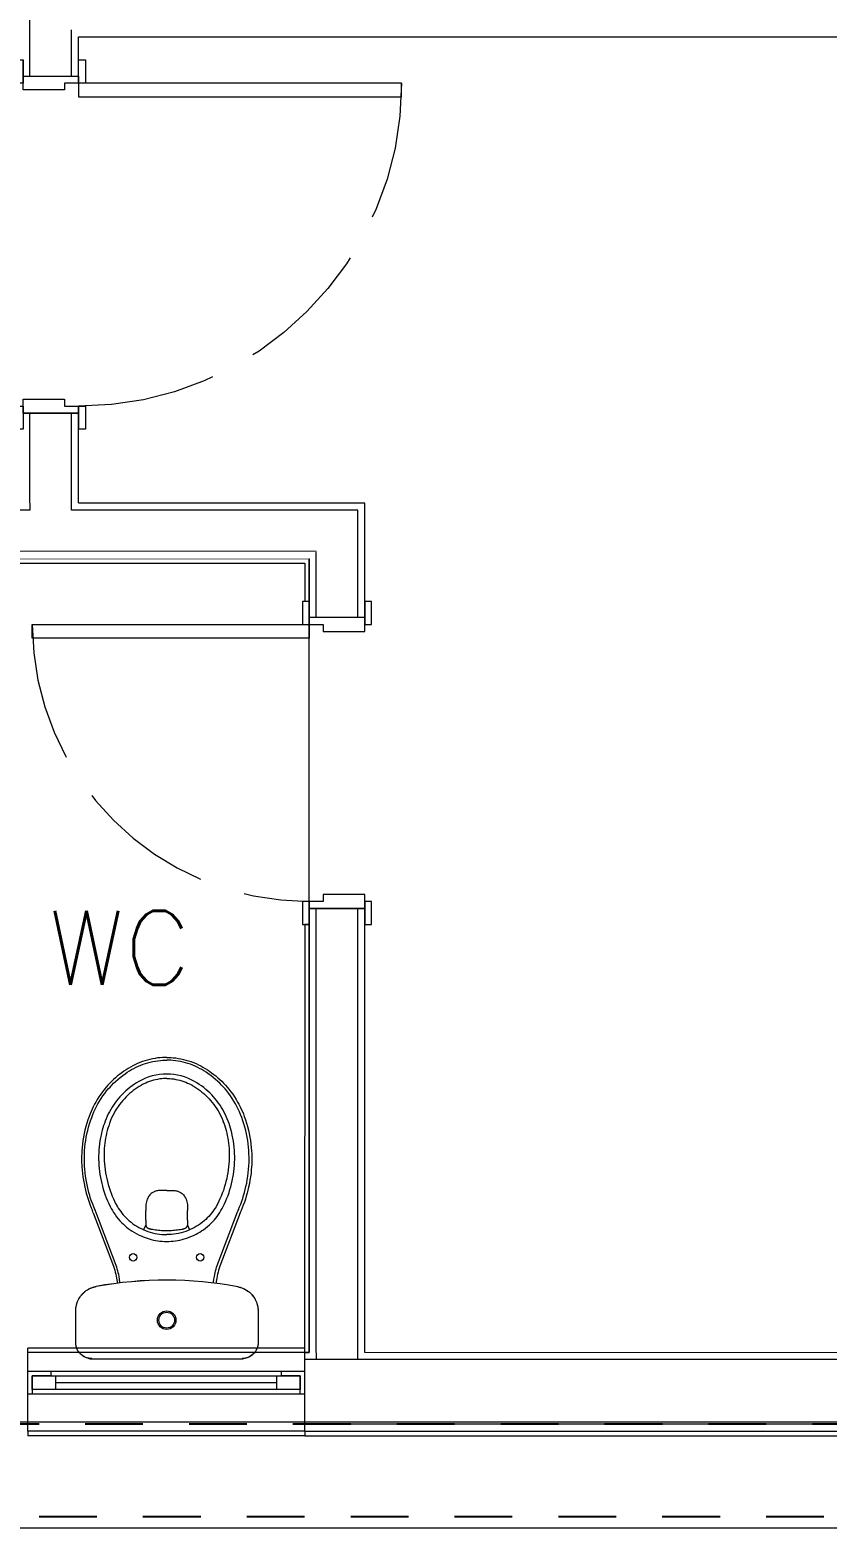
# Model space of a CAD drawing. Header units: millimetres. Extents: x 188.6 to 263.2, y 40.1 to 120.1.
# Drawn here: x 212.339 to 214.065, y 40.232 to 43.477 of the extents above; entities that cross this region are included whole.
import ezdxf

# ---------------------------------------------------------------- set-up
doc = ezdxf.new("R2010")
doc.units = ezdxf.units.MM
doc.set_wipeout_variables(frame=1)
for name, pattern in [('HIDDEN2', [0.1875, 0.125, -0.0625]), ('Linha Tracejada 3_1', [400, 300, -100]), ('Wipeout_Contour', [1000, 0, -1000])]:
    doc.linetypes.add(name, pattern=pattern)
for name, color, linetype in [('ARQ', 8, 'Continuous'), ('ARQ-BASE', 8, 'Continuous'), ('ESTR-VIGAS', 11, 'HIDDEN2'), ('ESTRUTURA', 7, 'Continuous'), ('Janelas ARCHICAD', 7, 'Continuous'), ('Portas ARCHICAD', 7, 'Continuous')]:
    doc.layers.add(name, color=color, linetype=linetype)
doc.styles.add('60-75', font='romans.shx', dxfattribs={"height": 0.12})

# ---------------------------------------------------------------- blocks, each defined once
blk = doc.blocks.new('ESTR-1TP-29.09.2016')
at = {"layer": 'ESTR-VIGAS'}
for points in [[(11.7374, 2.7802), (5.4374, 2.7802)], [(5.4374, 2.5802), (11.7374, 2.5802)]]:
    blk.add_lwpolyline(points, dxfattribs=at)
blk = doc.blocks.new('Vão de Janela Simples_2')
at = {"layer": 'Janelas ARCHICAD', "color": 8, "linetype": 'Continuous', "lineweight": 0}
for p, q in [((-300, 0), (-300, 10)), ((-300, 10), (300, 10)), ((-300, 0), (300, 0)), ((300, 0), (300, 10))]:
    blk.add_line(p, q, dxfattribs=at)
blk = doc.blocks.new('Janela 21')
at = {"layer": 'Janelas ARCHICAD', "color": 8, "linetype": 'Continuous', "lineweight": 0}
for p, q in [((-300, 80), (300, 80)), ((-300, 80), (-300, 65)), ((-300, 65), (-300, 0)), ((300, 80), (300, 65)), ((300, 65), (300, 0)), ((-300, 0), (-290, 0)), ((-300, 0), (-300, -50)), ((-300, 0), (-300, -50)), ((-290, 0), (-290, -40)), ((-290, 0), (290, 0)), ((290, -40), (290, 0)), ((290, 0), (300, 0)), ((300, 0), (300, -50)), ((300, 0), (300, -50)), ((-290, -10), (-240, -10)), ((-290, -40), (-290, -10)), ((-240, -10), (240, -10)), ((-240, -10), (-240, -40)), ((-240, -10), (240, -10)), ((-240, -25), (240, -25)), ((240, -40), (240, -10)), ((240, -10), (290, -10)), ((290, -10), (290, -40)), ((-250, -50), (-300, -50)), ((-300, -50), (-300, -75)), ((-290, -40), (-250, -40)), ((-240, -40), (-290, -40)), ((-250, -40), (-250, -50)), ((250, -50), (-250, -50)), ((240, -40), (-240, -40)), ((290, -40), (240, -40)), ((250, -50), (250, -40)), ((250, -40), (290, -40)), ((300, -50), (250, -50)), ((300, -50), (300, -75)), ((-300, -75), (-300, -90)), ((-300, -90), (300, -90)), ((300, -75), (300, -90))]:
    blk.add_line(p, q, dxfattribs=at)
blk = doc.blocks.new('Porta 21_5')
at = {"layer": 'Portas ARCHICAD', "color": 8, "linetype": 'Continuous', "lineweight": 0}
for p, q in [((320, 0), (320, 700)), ((320, 700), (350, 700)), ((350, 700), (350, 0)), ((-350, 15), (-400, 15)), ((-400, 15), (-400, 0)), ((-400, 0), (-350, 0)), ((-365, 0), (-400, 0)), ((-365, 0), (-400, 0)), ((-350, 0), (-365, 0)), ((-365, 0), (-365, -120)), ((-365, -15), (-365, 0)), ((-365, -15), (-365, 0)), ((-350, 0), (-350, 15)), ((-350, -30), (-350, 0)), ((350, 0), (320, 0)), ((400, 15), (350, 15)), ((350, 15), (350, 0)), ((350, 0), (400, 0)), ((365, 0), (350, 0)), ((350, 0), (350, -30)), ((365, -120), (365, 0)), ((365, -15), (365, 0)), ((365, -15), (365, 0)), ((365, 0), (400, 0)), ((365, 0), (400, 0)), ((400, 0), (400, 15)), ((-365, -105), (-365, -15)), ((-365, -105), (-365, -15)), ((-335, -30), (-350, -30)), ((-335, -120), (-335, -30)), ((350, -30), (335, -30)), ((335, -30), (335, -120)), ((365, -105), (365, -15)), ((365, -105), (365, -15)), ((-350, -120), (-400, -120)), ((-400, -120), (-400, -135)), ((-365, -120), (-400, -120)), ((-365, -120), (-400, -120)), ((-365, -120), (-365, -105)), ((-365, -120), (-365, -105)), ((-365, -120), (-335, -120)), ((-350, -135), (-350, -120)), ((335, -120), (365, -120)), ((400, -120), (350, -120)), ((350, -120), (350, -135)), ((365, -120), (365, -105)), ((365, -120), (365, -105)), ((365, -120), (400, -120)), ((365, -120), (400, -120)), ((400, -135), (400, -120)), ((-400, -135), (-350, -135)), ((350, -135), (400, -135))]:
    blk.add_line(p, q, dxfattribs=at)
at = {"layer": 'Portas ARCHICAD', "color": 8, "linetype": 'Linha Tracejada 3_1', "lineweight": 0}
blk.add_arc((350, 0), 700, 90, 180, dxfattribs=at)
blk = doc.blocks.new('Porta 21_4')
at = {"layer": 'Portas ARCHICAD', "color": 8, "linetype": 'Continuous', "lineweight": 0}
for p, q in [((270, 0), (270, 600)), ((270, 600), (300, 600)), ((300, 600), (300, 0)), ((-300, 15), (-350, 15)), ((-350, 15), (-350, 0)), ((-350, 0), (-300, 0)), ((-315, 0), (-350, 0)), ((-315, 0), (-350, 0)), ((-315, 0), (315, 0)), ((-300, 0), (-315, 0)), ((-315, 0), (-315, -120)), ((-315, -15), (-315, 0)), ((-315, -15), (-315, 0)), ((-300, 0), (-300, 15)), ((-300, -30), (-300, 0)), ((300, 0), (270, 0)), ((350, 15), (300, 15)), ((300, 15), (300, 0)), ((300, 0), (350, 0)), ((315, 0), (300, 0)), ((300, 0), (300, -30)), ((315, -120), (315, 0)), ((315, -15), (315, 0)), ((315, -15), (315, 0)), ((315, 0), (350, 0)), ((315, 0), (350, 0)), ((350, 0), (350, 15)), ((-315, -105), (-315, -15)), ((-315, -105), (-315, -15)), ((-285, -30), (-300, -30)), ((-285, -120), (-285, -30)), ((300, -30), (285, -30)), ((285, -30), (285, -120)), ((315, -105), (315, -15)), ((315, -105), (315, -15)), ((-300, -120), (-350, -120)), ((-350, -120), (-350, -135)), ((-315, -120), (-350, -120)), ((-315, -120), (-350, -120)), ((-315, -120), (-315, -105)), ((-315, -120), (-315, -105)), ((-315, -120), (-285, -120)), ((-300, -135), (-300, -120)), ((285, -120), (315, -120)), ((350, -120), (300, -120)), ((300, -120), (300, -135)), ((315, -120), (315, -105)), ((315, -120), (315, -105)), ((315, -120), (350, -120)), ((315, -120), (350, -120)), ((350, -135), (350, -120)), ((-350, -135), (-300, -135)), ((300, -135), (350, -135))]:
    blk.add_line(p, q, dxfattribs=at)
at = {"layer": 'Portas ARCHICAD', "color": 8, "linetype": 'Linha Tracejada 3_1', "lineweight": 0}
blk.add_arc((300, 0), 600, 90, 180, dxfattribs=at)
blk = doc.blocks.new('Vão de Porta Simples')
at = {"layer": 'Portas ARCHICAD', "color": 7, "linetype": 'Continuous', "lineweight": 0}
for p, q in [((-350, 0), (-350, 10)), ((350, 0), (350, 10))]:
    blk.add_line(p, q, dxfattribs=at)
blk = doc.blocks.new('arq-3pav')
at = {"layer": 'ARQ', "color": 8, "linetype": 'Continuous', "lineweight": 0}
for p, q in [((7.6265, 0.9487), (7.6265, 0.9485)), ((7.6265, 0.9487), (7.6265, 0.9487)), ((7.5716, 0.9341), (7.5712, 0.9339)), ((7.5717, 0.934), (7.5713, 0.9338)), ((7.6817, 0.9338), (7.6813, 0.934)), ((7.6814, 0.9341), (7.6818, 0.9339)), ((7.5032, 0.8531), (7.5031, 0.8528)), ((7.5033, 0.8531), (7.5032, 0.8528)), ((7.7498, 0.8528), (7.7497, 0.8531)), ((7.7498, 0.8531), (7.7499, 0.8528)), ((7.6265, 0.706), (7.6109, 0.706)), ((7.6265, 0.706), (7.6421, 0.706)), ((7.4652, 0.6618), (7.4651, 0.6618)), ((7.4675, 0.6579), (7.5113, 0.5419)), ((7.5169, 0.544), (7.473, 0.66)), ((7.5159, 0.6781), (7.516, 0.6778)), ((7.5161, 0.6783), (7.5162, 0.678)), ((7.5813, 0.67), (7.5813, 0.6625)), ((7.5813, 0.6419), (7.5813, 0.6625)), ((7.6717, 0.67), (7.6717, 0.6625)), ((7.6717, 0.6419), (7.6717, 0.6625)), ((7.7361, 0.544), (7.78, 0.66)), ((7.7368, 0.678), (7.7369, 0.6783)), ((7.7371, 0.6781), (7.737, 0.6778)), ((7.7855, 0.6579), (7.7417, 0.5419)), ((7.5813, 0.631), (7.576, 0.6216)), ((7.5813, 0.6419), (7.5813, 0.6386)), ((7.5813, 0.6386), (7.5813, 0.6383)), ((7.5813, 0.6384), (7.5813, 0.6386)), ((7.5813, 0.6383), (7.5813, 0.631)), ((7.6717, 0.6419), (7.6717, 0.6386)), ((7.6717, 0.6386), (7.6717, 0.6383)), ((7.6717, 0.6384), (7.6717, 0.6386)), ((7.6717, 0.6383), (7.6717, 0.631)), ((7.6717, 0.6309), (7.6762, 0.6212)), ((7.6265, 0.6108), (7.6265, 0.6106)), ((7.4736, 0.4982), (7.4736, 0.4982)), ((7.7804, 0.4977), (7.7804, 0.4977)), ((7.4294, 0.3769), (7.4294, 0.4453)), ((7.4294, 0.4453), (7.4294, 0.4453)), ((7.4294, 0.3769), (7.4294, 0.4453)), ((7.8244, 0.4448), (7.8244, 0.3769)), ((7.8244, 0.4448), (7.8244, 0.4448)), ((7.8244, 0.4448), (7.8244, 0.3769)), ((7.4294, 0.3769), (7.4294, 0.3769)), ((7.8244, 0.3769), (7.8244, 0.3769)), ((7.4642, 0.3417), (7.4642, 0.342)), ((7.4642, 0.3417), (7.7883, 0.3417)), ((7.4643, 0.342), (7.4643, 0.342)), ((7.7896, 0.342), (7.7896, 0.342)), ((7.9254, 0.2649), (7.9254, 0.3149))]:
    blk.add_line(p, q, dxfattribs=at)
at = {"layer": 'ARQ', "color": 8, "linetype": 'Continuous', "lineweight": 0, "flags": 128}
for points in [[(7.6265, 0.9945), (7.6218, 0.9944), (7.6171, 0.9942), (7.6124, 0.9938), (7.6068, 0.9932), (7.6013, 0.9924), (7.5958, 0.9914), (7.5903, 0.9902), (7.5848, 0.9888), (7.5793, 0.9872), (7.5738, 0.9853), (7.5684, 0.9833), (7.563, 0.981), (7.5578, 0.9786), (7.5528, 0.9761), (7.5479, 0.9734), (7.5431, 0.9705), (7.5384, 0.9676), (7.5338, 0.9645), (7.5292, 0.9612), (7.5246, 0.9577), (7.5202, 0.9542), (7.5158, 0.9505), (7.5116, 0.9467), (7.5074, 0.9427), (7.5033, 0.9386), (7.4993, 0.9343), (7.4954, 0.9299), (7.4917, 0.9255), (7.4875, 0.9202), (7.4836, 0.9148), (7.4798, 0.9092), (7.4762, 0.9036), (7.4728, 0.8978), (7.47, 0.8928), (7.4674, 0.8876), (7.4649, 0.8824), (7.4626, 0.8772), (7.4604, 0.8719), (7.4584, 0.8665), (7.4558, 0.8592), (7.4535, 0.8519), (7.4514, 0.8445), (7.4495, 0.837), (7.4478, 0.8295), (7.4464, 0.8219), (7.4451, 0.8141), (7.444, 0.8063), (7.4432, 0.7984), (7.4428, 0.7924), (7.4424, 0.7865), (7.4422, 0.7805), (7.4422, 0.7745)], [(7.4481, 0.7745), (7.4481, 0.7783), (7.4483, 0.7856), (7.4488, 0.7928), (7.4494, 0.8), (7.4502, 0.8072), (7.4512, 0.8143), (7.4523, 0.8214), (7.4538, 0.8287), (7.4554, 0.836), (7.4572, 0.8432), (7.4593, 0.8503), (7.4615, 0.8574), (7.464, 0.8644), (7.4663, 0.8705), (7.4688, 0.8765), (7.4715, 0.8825), (7.4744, 0.8883), (7.4775, 0.894), (7.4809, 0.8998), (7.4844, 0.9055), (7.4882, 0.911), (7.4922, 0.9164), (7.4963, 0.9217), (7.4999, 0.9261), (7.5037, 0.9303), (7.5075, 0.9344), (7.5115, 0.9384), (7.5156, 0.9423), (7.5207, 0.9468), (7.5259, 0.9511), (7.5312, 0.9553), (7.5367, 0.9592), (7.5412, 0.9623), (7.5459, 0.9653), (7.5506, 0.9681), (7.5554, 0.9707), (7.5604, 0.9732), (7.5652, 0.9755), (7.5702, 0.9776), (7.5753, 0.9795), (7.5804, 0.9813), (7.5856, 0.9828), (7.5909, 0.9842), (7.5964, 0.9855), (7.6019, 0.9865), (7.6074, 0.9873), (7.613, 0.9879), (7.6175, 0.9883), (7.622, 0.9885), (7.6265, 0.9885)], [(7.6265, 0.9945), (7.6312, 0.9944), (7.6359, 0.9942), (7.6406, 0.9938), (7.6462, 0.9932), (7.6517, 0.9924), (7.6572, 0.9914), (7.6627, 0.9902), (7.6682, 0.9888), (7.6737, 0.9872), (7.6792, 0.9853), (7.6846, 0.9833), (7.69, 0.981), (7.6952, 0.9786), (7.7002, 0.9761), (7.7051, 0.9734), (7.7099, 0.9705), (7.7146, 0.9676), (7.7192, 0.9645), (7.7238, 0.9612), (7.7284, 0.9577), (7.7328, 0.9542), (7.7372, 0.9505), (7.7414, 0.9467), (7.7456, 0.9427), (7.7497, 0.9386), (7.7537, 0.9343), (7.7576, 0.9299), (7.7613, 0.9255), (7.7655, 0.9202), (7.7694, 0.9148), (7.7732, 0.9092), (7.7768, 0.9036), (7.7802, 0.8978), (7.783, 0.8928), (7.7856, 0.8876), (7.7881, 0.8824), (7.7904, 0.8772), (7.7926, 0.8719), (7.7946, 0.8665), (7.7972, 0.8592), (7.7995, 0.8519), (7.8016, 0.8445), (7.8035, 0.837), (7.8052, 0.8295), (7.8066, 0.8219), (7.8079, 0.8141), (7.809, 0.8063), (7.8098, 0.7984), (7.8102, 0.7924), (7.8106, 0.7865), (7.8108, 0.7805), (7.8108, 0.7745)], [(7.8049, 0.7745), (7.8049, 0.7783), (7.8047, 0.7856), (7.8043, 0.7928), (7.8036, 0.8), (7.8028, 0.8072), (7.8019, 0.8143), (7.8007, 0.8214), (7.7992, 0.8287), (7.7976, 0.836), (7.7958, 0.8432), (7.7937, 0.8503), (7.7915, 0.8574), (7.789, 0.8644), (7.7867, 0.8705), (7.7842, 0.8765), (7.7815, 0.8825), (7.7786, 0.8883), (7.7755, 0.894), (7.7721, 0.8998), (7.7686, 0.9055), (7.7648, 0.911), (7.7609, 0.9164), (7.7567, 0.9217), (7.7531, 0.9261), (7.7493, 0.9303), (7.7455, 0.9344), (7.7415, 0.9384), (7.7374, 0.9423), (7.7323, 0.9468), (7.7271, 0.9511), (7.7218, 0.9553), (7.7163, 0.9592), (7.7118, 0.9623), (7.7071, 0.9653), (7.7024, 0.9681), (7.6976, 0.9707), (7.6927, 0.9732), (7.6878, 0.9755), (7.6828, 0.9776), (7.6777, 0.9795), (7.6726, 0.9813), (7.6674, 0.9828), (7.6621, 0.9842), (7.6566, 0.9855), (7.6511, 0.9865), (7.6456, 0.9873), (7.64, 0.9879), (7.6355, 0.9883), (7.631, 0.9885), (7.6265, 0.9885)], [(7.5663, 0.9424), (7.5613, 0.9394), (7.5564, 0.9362), (7.5517, 0.9329), (7.547, 0.9294), (7.5425, 0.9258), (7.5379, 0.9219), (7.5335, 0.9178), (7.5293, 0.9135), (7.5252, 0.9091), (7.5213, 0.9046), (7.5177, 0.9002), (7.5143, 0.8956), (7.5111, 0.8911), (7.5081, 0.8865), (7.5053, 0.8817), (7.5026, 0.8769), (7.5, 0.8719), (7.4976, 0.8669), (7.4954, 0.8617), (7.4933, 0.8565)], [(7.6265, 0.9487), (7.623, 0.9486), (7.6195, 0.9485), (7.6159, 0.9482), (7.6114, 0.9477), (7.6068, 0.9469), (7.6023, 0.946), (7.5978, 0.9449), (7.5936, 0.9437), (7.5893, 0.9423), (7.5852, 0.9407), (7.5811, 0.939), (7.577, 0.937), (7.5743, 0.9356), (7.5716, 0.9341)], [(7.6265, 0.9487), (7.63, 0.9486), (7.6336, 0.9485), (7.6371, 0.9482), (7.6416, 0.9477), (7.6462, 0.9469), (7.6507, 0.946), (7.6552, 0.9449), (7.6594, 0.9437), (7.6637, 0.9423), (7.6678, 0.9407), (7.6719, 0.939), (7.676, 0.937), (7.6787, 0.9356), (7.6814, 0.9341)], [(7.7597, 0.8565), (7.7577, 0.8616), (7.7555, 0.8667), (7.7531, 0.8717), (7.7506, 0.8766), (7.748, 0.8814), (7.745, 0.8862), (7.742, 0.891), (7.7387, 0.8956), (7.7353, 0.9002), (7.7317, 0.9046), (7.7279, 0.909), (7.724, 0.9133), (7.7199, 0.9174), (7.7156, 0.9214), (7.7113, 0.9252), (7.7066, 0.929), (7.7018, 0.9326), (7.6969, 0.936), (7.6918, 0.9393), (7.6867, 0.9424)], [(7.5712, 0.9339), (7.5668, 0.9313), (7.5625, 0.9285), (7.5583, 0.9256), (7.5542, 0.9225), (7.5502, 0.9193), (7.5461, 0.9159), (7.5423, 0.9124), (7.5385, 0.9087), (7.5348, 0.9049), (7.5313, 0.901), (7.5278, 0.8967), (7.5244, 0.8924), (7.5212, 0.8879), (7.5181, 0.8833), (7.5152, 0.8786), (7.5124, 0.8736), (7.5098, 0.8685), (7.5073, 0.8633), (7.5051, 0.8581), (7.5032, 0.8531)], [(7.5712, 0.9339), (7.5712, 0.9338), (7.5713, 0.9338), (7.5713, 0.9338)], [(7.5716, 0.9341), (7.5717, 0.934)], [(7.6814, 0.9341), (7.6813, 0.934)], [(7.6818, 0.9339), (7.6818, 0.9338), (7.6817, 0.9338), (7.6817, 0.9338)], [(7.6818, 0.9339), (7.6862, 0.9313), (7.6905, 0.9285), (7.6947, 0.9256), (7.6988, 0.9225), (7.7028, 0.9193), (7.7069, 0.9159), (7.7107, 0.9124), (7.7145, 0.9087), (7.7182, 0.9049), (7.7217, 0.901), (7.7252, 0.8967), (7.7286, 0.8924), (7.7318, 0.8879), (7.7349, 0.8833), (7.7378, 0.8786), (7.7406, 0.8736), (7.7432, 0.8685), (7.7457, 0.8633), (7.7479, 0.8581), (7.7498, 0.8531)], [(7.4933, 0.8565), (7.4915, 0.8515), (7.4899, 0.8466), (7.4883, 0.8416), (7.4869, 0.8365), (7.4856, 0.8314), (7.4844, 0.8262), (7.4831, 0.8199), (7.482, 0.8134), (7.481, 0.807), (7.4803, 0.8005), (7.4797, 0.794), (7.4793, 0.7875), (7.4791, 0.7808), (7.4791, 0.774), (7.4793, 0.7673), (7.4797, 0.7606), (7.4802, 0.7539), (7.481, 0.7472), (7.4819, 0.7408), (7.483, 0.7344), (7.4843, 0.728), (7.4857, 0.7216), (7.4873, 0.7153), (7.4891, 0.709), (7.4911, 0.7027), (7.4933, 0.6963), (7.4957, 0.6901), (7.4982, 0.6839), (7.501, 0.6777), (7.5039, 0.6717)], [(7.5031, 0.8528), (7.5027, 0.8518), (7.5009, 0.8465), (7.4992, 0.8413), (7.4978, 0.8359), (7.4964, 0.8306), (7.4952, 0.8252), (7.4942, 0.8196), (7.4933, 0.8141), (7.4925, 0.8085), (7.4919, 0.8029), (7.4914, 0.7973), (7.4911, 0.7906), (7.4909, 0.7839), (7.491, 0.7772), (7.4912, 0.7706), (7.4917, 0.7639), (7.4923, 0.7575), (7.4931, 0.751), (7.4941, 0.7446), (7.4952, 0.7382), (7.4966, 0.7319), (7.4981, 0.7256), (7.4998, 0.7191), (7.5017, 0.7128), (7.5038, 0.7064), (7.5061, 0.7001), (7.5086, 0.6939), (7.5112, 0.6878), (7.5135, 0.6829), (7.5159, 0.6781)], [(7.5031, 0.8528), (7.5032, 0.8528), (7.5032, 0.8528)], [(7.5032, 0.8531), (7.5033, 0.8531), (7.5033, 0.8531), (7.5033, 0.8531)], [(7.7499, 0.8528), (7.7503, 0.8518), (7.7521, 0.8465), (7.7538, 0.8413), (7.7553, 0.8359), (7.7566, 0.8306), (7.7578, 0.8252), (7.7588, 0.8196), (7.7597, 0.8141), (7.7605, 0.8085), (7.7611, 0.8029), (7.7616, 0.7973), (7.7619, 0.7906), (7.7621, 0.7839), (7.762, 0.7772), (7.7618, 0.7706), (7.7613, 0.7639), (7.7607, 0.7575), (7.7599, 0.751), (7.7589, 0.7446), (7.7578, 0.7382), (7.7564, 0.7319), (7.7549, 0.7256), (7.7532, 0.7191), (7.7513, 0.7128), (7.7492, 0.7064), (7.7469, 0.7001), (7.7444, 0.6939), (7.7418, 0.6878), (7.7395, 0.6829), (7.7371, 0.6781)], [(7.7491, 0.6717), (7.752, 0.6776), (7.7546, 0.6835), (7.7571, 0.6895), (7.7594, 0.6956), (7.7616, 0.7018), (7.7636, 0.708), (7.7654, 0.7144), (7.7671, 0.7209), (7.7686, 0.7274), (7.7699, 0.734), (7.7711, 0.7406), (7.772, 0.7472), (7.7727, 0.7537), (7.7733, 0.7602), (7.7737, 0.7667), (7.7739, 0.7733), (7.7739, 0.7798), (7.7737, 0.7863), (7.7734, 0.793), (7.7728, 0.7997), (7.772, 0.8064), (7.7711, 0.813), (7.7699, 0.8197), (7.7686, 0.8262), (7.7674, 0.8314), (7.7661, 0.8364), (7.7647, 0.8415), (7.7632, 0.8465), (7.7615, 0.8515), (7.7597, 0.8565)], [(7.7498, 0.8531), (7.7497, 0.8531), (7.7497, 0.8531), (7.7497, 0.8531)], [(7.7499, 0.8528), (7.7498, 0.8528), (7.7498, 0.8528)], [(7.4422, 0.7745), (7.4422, 0.7704), (7.4423, 0.7662), (7.4424, 0.7621), (7.4426, 0.7579), (7.4432, 0.7505), (7.4439, 0.7431), (7.4449, 0.7358), (7.4461, 0.7284), (7.4474, 0.721), (7.449, 0.7137)], [(7.4548, 0.715), (7.4533, 0.7223), (7.4519, 0.7296), (7.4507, 0.737), (7.4498, 0.7444), (7.4491, 0.7519), (7.4485, 0.7594), (7.4482, 0.7669), (7.4481, 0.7745)], [(7.7982, 0.715), (7.7998, 0.7223), (7.8011, 0.7296), (7.8023, 0.737), (7.8032, 0.7444), (7.8039, 0.7519), (7.8045, 0.7594), (7.8048, 0.7669), (7.8049, 0.7745)], [(7.8108, 0.7745), (7.8108, 0.7704), (7.8107, 0.7662), (7.8106, 0.7621), (7.8104, 0.7579), (7.8098, 0.7505), (7.8091, 0.7431), (7.8081, 0.7358), (7.8069, 0.7284), (7.8056, 0.721), (7.804, 0.7137)], [(7.471, 0.665), (7.4685, 0.6707), (7.4662, 0.6765), (7.4639, 0.6828), (7.4618, 0.6891), (7.4599, 0.6955), (7.4581, 0.702), (7.4564, 0.7085), (7.4548, 0.715)], [(7.782, 0.665), (7.7845, 0.6707), (7.7868, 0.6765), (7.7891, 0.6828), (7.7912, 0.6891), (7.7931, 0.6955), (7.7949, 0.702), (7.7966, 0.7085), (7.7982, 0.715)], [(7.449, 0.7137), (7.4506, 0.7071), (7.4523, 0.7004), (7.4541, 0.6939), (7.4561, 0.6873), (7.4583, 0.6808), (7.4606, 0.6744), (7.463, 0.6684), (7.4655, 0.6625)], [(7.5949, 0.701), (7.5932, 0.6997), (7.5916, 0.6982), (7.5901, 0.6966), (7.5887, 0.6949), (7.5874, 0.6931), (7.5863, 0.6912), (7.5853, 0.6893), (7.5844, 0.6872), (7.5834, 0.6845), (7.5826, 0.6817), (7.582, 0.6788), (7.5816, 0.6759), (7.5814, 0.673), (7.5813, 0.67)], [(7.6109, 0.706), (7.6087, 0.7059), (7.6066, 0.7057), (7.6045, 0.7053), (7.6025, 0.7048), (7.6009, 0.7042), (7.5993, 0.7036), (7.5978, 0.7028), (7.5963, 0.702), (7.5949, 0.701)], [(7.6421, 0.706), (7.6443, 0.7059), (7.6464, 0.7057), (7.6485, 0.7053), (7.6505, 0.7048), (7.6521, 0.7042), (7.6537, 0.7036), (7.6552, 0.7028), (7.6567, 0.702), (7.6581, 0.701)], [(7.6581, 0.701), (7.6598, 0.6997), (7.6614, 0.6982), (7.6629, 0.6966), (7.6643, 0.6949), (7.6656, 0.6931), (7.6667, 0.6912), (7.6677, 0.6893), (7.6686, 0.6872), (7.6696, 0.6845), (7.6704, 0.6817), (7.671, 0.6788), (7.6714, 0.6759), (7.6716, 0.673), (7.6717, 0.67)], [(7.804, 0.7137), (7.8024, 0.7071), (7.8007, 0.7004), (7.7989, 0.6939), (7.7969, 0.6873), (7.7947, 0.6808), (7.7924, 0.6744), (7.79, 0.6684), (7.7875, 0.6625)], [(7.5039, 0.6717), (7.5063, 0.6671), (7.5089, 0.6626), (7.5116, 0.6582), (7.5146, 0.6539), (7.5179, 0.6493), (7.5215, 0.6448), (7.5253, 0.6405), (7.5292, 0.6364), (7.5326, 0.6331), (7.536, 0.63), (7.5396, 0.627), (7.5433, 0.624), (7.5471, 0.6213), (7.5518, 0.6181), (7.5566, 0.6151), (7.5616, 0.6122), (7.5666, 0.6097), (7.5709, 0.6077), (7.5752, 0.6058), (7.5796, 0.6042), (7.584, 0.6026), (7.5885, 0.6013), (7.5931, 0.6), (7.5977, 0.5989), (7.6024, 0.598), (7.6071, 0.5973), (7.6119, 0.5967), (7.6168, 0.5962), (7.6216, 0.596), (7.6265, 0.5959)], [(7.5159, 0.6781), (7.516, 0.6782), (7.5161, 0.6782), (7.5161, 0.6783)], [(7.5162, 0.678), (7.5162, 0.678), (7.5162, 0.6779), (7.5161, 0.6779), (7.516, 0.6778)], [(7.516, 0.6778), (7.5178, 0.6744), (7.5197, 0.6711), (7.5217, 0.6679), (7.5242, 0.6641), (7.5268, 0.6605), (7.5296, 0.6569), (7.5324, 0.6535), (7.5355, 0.6501), (7.5387, 0.6468), (7.542, 0.6436), (7.5454, 0.6406), (7.5493, 0.6373), (7.5534, 0.6343), (7.5576, 0.6314), (7.5619, 0.6286), (7.5663, 0.6261), (7.5709, 0.6237), (7.5756, 0.6214), (7.5803, 0.6194), (7.5853, 0.6176), (7.5904, 0.6159), (7.5955, 0.6145), (7.6007, 0.6133), (7.6058, 0.6123), (7.6109, 0.6116), (7.6161, 0.611), (7.6213, 0.6107), (7.6265, 0.6106)], [(7.737, 0.6778), (7.7352, 0.6744), (7.7333, 0.6711), (7.7313, 0.6679), (7.7288, 0.6641), (7.7262, 0.6605), (7.7234, 0.6569), (7.7206, 0.6535), (7.7175, 0.6501), (7.7143, 0.6468), (7.711, 0.6436), (7.7076, 0.6406), (7.7037, 0.6373), (7.6996, 0.6343), (7.6954, 0.6314), (7.6911, 0.6286), (7.6867, 0.6261), (7.6821, 0.6237), (7.6774, 0.6214), (7.6727, 0.6194), (7.6677, 0.6176), (7.6626, 0.6159), (7.6575, 0.6145), (7.6523, 0.6133), (7.6472, 0.6123), (7.6421, 0.6116), (7.6369, 0.611), (7.6317, 0.6107), (7.6265, 0.6106)], [(7.6265, 0.5959), (7.6313, 0.596), (7.636, 0.5962), (7.6408, 0.5966), (7.6455, 0.5972), (7.6503, 0.598), (7.6551, 0.5989), (7.6598, 0.6), (7.6645, 0.6013), (7.6699, 0.603), (7.6753, 0.6049), (7.6806, 0.607), (7.6858, 0.6094), (7.69, 0.6115), (7.6941, 0.6137), (7.6981, 0.6161), (7.7021, 0.6186), (7.7059, 0.6213), (7.7105, 0.6247), (7.7149, 0.6282), (7.7192, 0.632), (7.7233, 0.636), (7.7266, 0.6393), (7.7297, 0.6428), (7.7328, 0.6464), (7.7357, 0.6501), (7.7384, 0.6539), (7.7414, 0.6582), (7.7441, 0.6626), (7.7467, 0.6671), (7.7491, 0.6717)], [(7.7368, 0.678), (7.7368, 0.6779), (7.7369, 0.6779), (7.737, 0.6778)], [(7.7371, 0.6781), (7.737, 0.6782), (7.7369, 0.6782), (7.7369, 0.6783)], [(7.5813, 0.6384), (7.5813, 0.6383)], [(7.5813, 0.631), (7.5815, 0.6302), (7.5817, 0.6294), (7.5819, 0.6288), (7.5822, 0.6281), (7.5825, 0.6276), (7.5828, 0.6271), (7.5831, 0.6267), (7.5834, 0.6264), (7.5838, 0.6261), (7.5838, 0.6261)], [(7.5838, 0.6261), (7.5841, 0.6258), (7.5846, 0.6255), (7.5852, 0.6251), (7.5858, 0.6248), (7.5864, 0.6245), (7.5871, 0.6242), (7.5877, 0.6239), (7.5884, 0.6236), (7.5891, 0.6234), (7.5898, 0.6232), (7.5906, 0.623), (7.5913, 0.6228), (7.5918, 0.6227)], [(7.5918, 0.6227), (7.5922, 0.6226), (7.5955, 0.6221), (7.5988, 0.6216), (7.6021, 0.6211), (7.6054, 0.6207), (7.6086, 0.6203), (7.6119, 0.6201), (7.6151, 0.6198), (7.6183, 0.6196), (7.6214, 0.6195), (7.6245, 0.6195), (7.6265, 0.6194)], [(7.6265, 0.6194), (7.6278, 0.6195), (7.6308, 0.6195), (7.634, 0.6196), (7.6371, 0.6198), (7.6402, 0.62), (7.6434, 0.6203), (7.6466, 0.6206), (7.6498, 0.621), (7.6531, 0.6214), (7.6563, 0.6219), (7.6596, 0.6224), (7.6612, 0.6227)], [(7.6612, 0.6227), (7.6616, 0.6228), (7.6623, 0.623), (7.663, 0.6231), (7.6637, 0.6233), (7.6644, 0.6236), (7.6651, 0.6238), (7.6658, 0.6241), (7.6664, 0.6244), (7.667, 0.6247), (7.6676, 0.625), (7.6682, 0.6254), (7.6687, 0.6257), (7.6692, 0.6261)], [(7.6692, 0.6261), (7.6693, 0.6261), (7.6697, 0.6264), (7.67, 0.6268), (7.6703, 0.6272), (7.6706, 0.6277), (7.6709, 0.6282), (7.6711, 0.6288), (7.6713, 0.6295), (7.6715, 0.6302), (7.6717, 0.6309), (7.6717, 0.631)], [(7.6717, 0.6384), (7.6717, 0.6383)], [(7.5113, 0.5419), (7.5128, 0.5378), (7.514, 0.5336), (7.5152, 0.5294), (7.5162, 0.5251), (7.5171, 0.5207), (7.5179, 0.5164), (7.5191, 0.5091), (7.5197, 0.5053)], [(7.5256, 0.506), (7.5253, 0.5078), (7.5243, 0.5139), (7.5233, 0.52), (7.5225, 0.5241), (7.5216, 0.5281), (7.5206, 0.5321), (7.5195, 0.5361), (7.5183, 0.5401), (7.5169, 0.544)], [(7.7274, 0.5058), (7.7277, 0.5078), (7.7287, 0.5139), (7.7297, 0.52), (7.7305, 0.5241), (7.7314, 0.5281), (7.7324, 0.5321), (7.7335, 0.5361), (7.7347, 0.5401), (7.7361, 0.544)], [(7.7417, 0.5419), (7.7402, 0.5378), (7.739, 0.5336), (7.7378, 0.5294), (7.7368, 0.5251), (7.7359, 0.5207), (7.7351, 0.5164), (7.7339, 0.5091), (7.7333, 0.5051)], [(7.4294, 0.4453), (7.4295, 0.4483), (7.4298, 0.4513), (7.4302, 0.4543), (7.4308, 0.4573), (7.4315, 0.4602), (7.4325, 0.4631), (7.4335, 0.4659), (7.4348, 0.4687), (7.4362, 0.4714), (7.4377, 0.474), (7.4394, 0.4765), (7.4412, 0.4789), (7.4432, 0.4812), (7.4453, 0.4834), (7.4475, 0.4855), (7.4498, 0.4874), (7.4522, 0.4892), (7.4547, 0.4909), (7.4573, 0.4924), (7.46, 0.4938), (7.4627, 0.495), (7.4656, 0.4961), (7.4684, 0.497), (7.4714, 0.4978), (7.4736, 0.4982)], [(7.4294, 0.4453), (7.4294, 0.4455), (7.4294, 0.4472), (7.4295, 0.4489), (7.4297, 0.4506), (7.4299, 0.4523), (7.4301, 0.454), (7.4304, 0.4557), (7.4308, 0.4574), (7.4312, 0.459), (7.4317, 0.4607), (7.4322, 0.4623), (7.4327, 0.4639), (7.4334, 0.4655), (7.434, 0.4671), (7.4347, 0.4686), (7.4355, 0.4702), (7.4363, 0.4717), (7.4372, 0.4731), (7.4381, 0.4746), (7.439, 0.476), (7.44, 0.4774), (7.441, 0.4787), (7.4421, 0.4801), (7.4433, 0.4813), (7.4444, 0.4826), (7.4456, 0.4838), (7.4468, 0.485), (7.4481, 0.4861), (7.4494, 0.4872), (7.4508, 0.4882), (7.4522, 0.4892), (7.4536, 0.4902), (7.455, 0.4911), (7.4565, 0.492), (7.458, 0.4928), (7.4595, 0.4936), (7.461, 0.4943), (7.4626, 0.495), (7.4642, 0.4956), (7.4658, 0.4962), (7.4674, 0.4967), (7.4691, 0.4972), (7.4707, 0.4976), (7.4724, 0.498), (7.4736, 0.4982)], [(7.7804, 0.4977), (7.7834, 0.4971), (7.7863, 0.4963), (7.7892, 0.4953), (7.792, 0.4942), (7.7947, 0.4929), (7.7974, 0.4915), (7.8, 0.4899), (7.8025, 0.4882), (7.8049, 0.4863), (7.8072, 0.4843), (7.8093, 0.4822), (7.8114, 0.48), (7.8133, 0.4777), (7.815, 0.4752), (7.8167, 0.4727), (7.8182, 0.47), (7.8195, 0.4673), (7.8207, 0.4646), (7.8217, 0.4617), (7.8226, 0.4589), (7.8233, 0.4559), (7.8238, 0.4529), (7.8242, 0.4499), (7.8244, 0.4469), (7.8244, 0.4448)], [(7.7804, 0.4977), (7.7806, 0.4977), (7.7823, 0.4974), (7.784, 0.497), (7.7857, 0.4965), (7.7873, 0.496), (7.7889, 0.4954), (7.7905, 0.4948), (7.7921, 0.4942), (7.7936, 0.4935), (7.7952, 0.4927), (7.7967, 0.4919), (7.7982, 0.4911), (7.7996, 0.4902), (7.8011, 0.4892), (7.8025, 0.4883), (7.8038, 0.4872), (7.8051, 0.4862), (7.8064, 0.4851), (7.8077, 0.4839), (7.8089, 0.4827), (7.8101, 0.4815), (7.8112, 0.4802), (7.8123, 0.4789), (7.8134, 0.4776), (7.8144, 0.4762), (7.8154, 0.4748), (7.8163, 0.4734), (7.8172, 0.4719), (7.818, 0.4704), (7.8188, 0.4689), (7.8195, 0.4674), (7.8202, 0.4658), (7.8208, 0.4642), (7.8214, 0.4626), (7.822, 0.461), (7.8225, 0.4594), (7.8229, 0.4577), (7.8233, 0.456), (7.8236, 0.4544), (7.8239, 0.4527), (7.8241, 0.451), (7.8243, 0.4493), (7.8244, 0.4476), (7.8244, 0.4458), (7.8244, 0.4448)], [(7.4643, 0.342), (7.4609, 0.3422), (7.4575, 0.3427), (7.4542, 0.3435), (7.451, 0.3447), (7.4479, 0.3461), (7.4449, 0.3479), (7.4422, 0.3499), (7.4396, 0.3522), (7.4373, 0.3548), (7.4353, 0.3575), (7.4335, 0.3605), (7.4321, 0.3636), (7.4309, 0.3668), (7.4301, 0.3701), (7.4296, 0.3735), (7.4294, 0.3769)], [(7.4643, 0.342), (7.4635, 0.342), (7.4622, 0.3421), (7.4608, 0.3422), (7.4594, 0.3424), (7.458, 0.3426), (7.4567, 0.3429), (7.4554, 0.3432), (7.454, 0.3436), (7.4527, 0.344), (7.4514, 0.3445), (7.4502, 0.345), (7.4489, 0.3456), (7.4477, 0.3462), (7.4465, 0.3469), (7.4453, 0.3476), (7.4442, 0.3484), (7.4431, 0.3492), (7.442, 0.35), (7.441, 0.3509), (7.44, 0.3519), (7.439, 0.3528), (7.4381, 0.3539), (7.4372, 0.3549), (7.4363, 0.356), (7.4355, 0.3571), (7.4348, 0.3582), (7.4341, 0.3594), (7.4334, 0.3606), (7.4328, 0.3619), (7.4322, 0.3631), (7.4317, 0.3644), (7.4313, 0.3657), (7.4308, 0.367), (7.4305, 0.3683), (7.4302, 0.3697), (7.4299, 0.371), (7.4297, 0.3724), (7.4296, 0.3737), (7.4295, 0.3751), (7.4294, 0.3765), (7.4294, 0.3769)], [(7.8244, 0.3769), (7.8243, 0.3735), (7.8238, 0.3701), (7.8229, 0.3668), (7.8218, 0.3636), (7.8203, 0.3605), (7.8186, 0.3575), (7.8165, 0.3548), (7.8142, 0.3522), (7.8117, 0.3499), (7.8089, 0.3479), (7.806, 0.3461), (7.8029, 0.3447), (7.7997, 0.3435), (7.7963, 0.3427), (7.793, 0.3422), (7.7896, 0.342)], [(7.8244, 0.3769), (7.8244, 0.3761), (7.8244, 0.3748), (7.8243, 0.3734), (7.8241, 0.372), (7.8239, 0.3707), (7.8236, 0.3693), (7.8233, 0.368), (7.8229, 0.3666), (7.8225, 0.3653), (7.822, 0.364), (7.8215, 0.3628), (7.8209, 0.3615), (7.8203, 0.3603), (7.8196, 0.3591), (7.8189, 0.3579), (7.8181, 0.3568), (7.8173, 0.3557), (7.8164, 0.3546), (7.8155, 0.3536), (7.8146, 0.3526), (7.8136, 0.3516), (7.8126, 0.3507), (7.8116, 0.3498), (7.8105, 0.349), (7.8094, 0.3482), (7.8082, 0.3474), (7.807, 0.3467), (7.8058, 0.346), (7.8046, 0.3454), (7.8034, 0.3449), (7.8021, 0.3443), (7.8008, 0.3439), (7.7995, 0.3435), (7.7982, 0.3431), (7.7968, 0.3428), (7.7955, 0.3425), (7.7941, 0.3423), (7.7927, 0.3422), (7.7913, 0.3421), (7.79, 0.342), (7.7896, 0.342)], [(11.2653, 0.1849), (7.9254, 0.1849)], [(11.2653, 0.1849), (7.9254, 0.1849)], [(7.9254, 0.1749), (11.2753, 0.1749)], [(7.9254, 0.1749), (11.2653, 0.1749)]]:
    blk.add_lwpolyline(points, dxfattribs=at)
blk.add_lwpolyline([(11.275, -0.025), (0, -0.025), (0, 0.205), (11.275, 0.205)], close=True, dxfattribs=at)
at = {"layer": 'ARQ', "color": 8, "linetype": 'Continuous', "lineweight": 0}
for centre, radius in [((7.5539, 0.5614), 0.00801), ((7.6991, 0.5614), 0.00801), ((7.6265, 0.4253), 0.02), ((7.6265, 0.4253), 0.017)]:
    blk.add_circle(centre, radius, dxfattribs=at)
for centre, radius, start, end in [((7.6265, 0.8371), 0.1213, 89.9993, 119.7449), ((7.6265, 0.8371), 0.1213, 60.2551, 90.0006), ((7.391, 0.6284), 0.0819, 21.1155, 24.6051), ((7.3938, 0.63), 0.0848, 20.7201, 24.3482), ((7.8592, 0.63), 0.0848, 155.6518, 159.2799), ((7.862, 0.6284), 0.0819, 155.3949, 158.8845), ((7.6257, -0.3374), 0.8494, 79.504, 100.3175), ((7.6257, -0.3374), 0.8493, 79.504, 100.3175), ((7.4642, 0.3667), 0.025, 252.4433, 255.4868), ((7.4642, 0.3668), 0.0252, 255.4972, 270.0015), ((7.7883, 0.3668), 0.0251, 269.9975, 281.7343)]:
    blk.add_arc(centre, radius, start, end, dxfattribs=at)
at = {"layer": 'ARQ', "color": 8, "linetype": 'Continuous', "lineweight": 0, "xscale": 0.001, "yscale": 0.001, "rotation": 179.9999999999985}
blk.add_blockref('Vão de Janela Simples_2', (7.6254, 0.1849), dxfattribs=at)
blk.add_blockref('Vão de Janela Simples_2', (7.6254, 0.1849), dxfattribs=at)
at = {"color": 8, "linetype": 'Wipeout_Contour', "lineweight": 0, "ltscale": 42411.062637}
blk.add_wipeout([(11.0953, 3.2199), (7.4353, 3.2199), (7.4353, 3.2049), (11.0953, 3.2049)], dxfattribs=at).dxf.layer = 'ARQ'
at = {"color": 8, "linetype": 'Wipeout_Contour', "lineweight": 0, "ltscale": 50496.890863}
blk.add_wipeout([(7.4203, 2.3899), (7.4203, 2.195), (7.4353, 2.195), (7.4353, 2.3899)], dxfattribs=at).dxf.layer = 'ARQ'
at = {"color": 8, "linetype": 'Wipeout_Contour', "lineweight": 0, "ltscale": 49334.309498}
blk.add_wipeout([(8.0553, 0.3549), (8.0553, 0.3399), (10.0353, 0.3398), (10.0353, 0.3548)], dxfattribs=at).dxf.layer = 'ARQ'
at = {"color": 8, "linetype": 'Wipeout_Contour', "lineweight": 0, "ltscale": 49011.08138}
blk.add_wipeout([(7.4353, 3.2049), (7.4203, 3.2049), (7.4203, 3.1199), (7.4353, 3.1199)], dxfattribs=at).dxf.layer = 'ARQ'
at = {"color": 8, "linetype": 'Wipeout_Contour', "lineweight": 0, "ltscale": 50684.054992}
blk.add_wipeout([(7.3303, 2.195), (7.4203, 2.195), (7.4203, 2.3899), (7.3303, 2.3899)], dxfattribs=at).dxf.layer = 'ARQ'
at = {"color": 8, "linetype": 'Wipeout_Contour', "lineweight": 0, "ltscale": 52448.887828}
blk.add_wipeout([(8.0403, 0.3399), (8.0553, 0.3399), (8.0553, 0.3549), (8.0403, 0.3549)], dxfattribs=at).dxf.layer = 'ARQ'
at = {"color": 8, "linetype": 'Wipeout_Contour', "lineweight": 0, "ltscale": 73252.610373}
blk.add_wipeout([(7.9254, 0.1849), (10.0503, 0.1848), (10.0503, 0.1849), (10.0353, 0.1849), (10.0353, 0.1998), (7.9254, 0.1999)], dxfattribs=at).dxf.layer = 'ARQ'
at = {"layer": 'ARQ', "color": 8, "linetype": 'Continuous', "lineweight": 0}
for p, q in [((7.3153, 2.3899), (7.3303, 2.3899)), ((7.3303, 2.195), (7.3303, 2.3899)), ((7.3303, 2.3899), (7.4203, 2.3899)), ((7.4203, 2.195), (7.4203, 2.3899)), ((7.4203, 2.3899), (7.4353, 2.3899)), ((7.4353, 2.3899), (7.4353, 2.3549)), ((7.9254, 0.1999), (7.9254, 0.2649)), ((10.0503, 0.1998), (7.9254, 0.1999)), ((7.9254, 0.1849), (7.9254, 0.1999))]:
    blk.add_line(p, q, dxfattribs=at)
at = {"layer": 'ARQ', "color": 8, "linetype": 'Continuous', "lineweight": 0, "flags": 128}
for points in [[(7.4353, 3.2049), (11.0953, 3.2049)], [(7.4353, 2.195), (7.4353, 2.3899)], [(7.9254, 0.1849), (10.0503, 0.1848)]]:
    blk.add_lwpolyline(points, dxfattribs=at)
at = {"color": 8, "linetype": 'Wipeout_Contour', "lineweight": 0, "ltscale": 52619.249887}
blk.add_wipeout([(7.9503, 0.3399), (8.0403, 0.3399), (8.0403, 0.3549), (7.9503, 0.3549)], dxfattribs=at).dxf.layer = 'ARQ'
at = {"layer": 'ARQ', "color": 8, "linetype": 'Continuous', "lineweight": 0}
blk.add_line((8.0403, 0.3399), (8.0403, 0.3549), dxfattribs=at)
at = {"layer": 'ARQ', "color": 8, "linetype": 'Continuous', "lineweight": 0, "flags": 128}
blk.add_lwpolyline([(10.0353, 0.3548), (8.0553, 0.3549)], dxfattribs=at)
at = {"color": 8, "linetype": 'Wipeout_Contour', "lineweight": 0, "ltscale": 48931.65246}
blk.add_wipeout([(7.4203, 3.2199), (7.4203, 3.2049), (7.4353, 3.2049), (7.4353, 3.2199)], dxfattribs=at).dxf.layer = 'ARQ'
at = {"color": 8, "linetype": 'Wipeout_Contour', "lineweight": 0, "ltscale": 49581.189954}
blk.add_wipeout([(7.4353, 2.18), (8.0404, 2.18), (8.0554, 2.195), (7.4353, 2.195)], dxfattribs=at).dxf.layer = 'ARQ'
at = {"color": 8, "linetype": 'Wipeout_Contour', "lineweight": 0, "ltscale": 52789.699138}
blk.add_wipeout([(7.9353, 0.3399), (7.9503, 0.3399), (7.9503, 0.3549), (7.9353, 0.3549)], dxfattribs=at).dxf.layer = 'ARQ'
at = {"color": 8, "linetype": 'Wipeout_Contour', "lineweight": 0, "ltscale": 49192.099393}
blk.add_wipeout([(7.4203, 3.2199), (7.3303, 3.2199), (7.3303, 3.1199), (7.4203, 3.1199)], dxfattribs=at).dxf.layer = 'ARQ'
at = {"color": 8, "linetype": 'Wipeout_Contour', "lineweight": 0, "ltscale": 50688.056754}
blk.add_wipeout([(7.4203, 2.18), (7.4353, 2.18), (7.4353, 2.195), (7.4203, 2.195)], dxfattribs=at).dxf.layer = 'ARQ'
at = {"color": 8, "linetype": 'Wipeout_Contour', "lineweight": 0, "ltscale": 52830.221982}
blk.add_wipeout([(7.9254, 0.3399), (7.9353, 0.3399), (7.9353, 0.3549), (7.9254, 0.3549)], dxfattribs=at).dxf.layer = 'ARQ'
at = {"layer": 'ARQ', "color": 8, "linetype": 'Continuous', "lineweight": 0}
for p, q in [((7.3303, 3.1199), (7.3303, 5.73)), ((7.4203, 3.1199), (7.4203, 3.2199)), ((7.4353, 3.1199), (7.4353, 3.1549)), ((7.3153, 3.1199), (7.3303, 3.1199)), ((7.3303, 3.1199), (7.4203, 3.1199)), ((7.4203, 3.1199), (7.4353, 3.1199)), ((7.9254, 0.3399), (7.9254, 0.3549)), ((10.0503, 0.3398), (7.9254, 0.3399)), ((7.9254, 0.3149), (7.9254, 0.3399)), ((7.9503, 0.3549), (7.9503, 0.3399))]:
    blk.add_line(p, q, dxfattribs=at)
at = {"layer": 'ARQ', "color": 8, "linetype": 'Continuous', "lineweight": 0, "flags": 128}
for points in [[(7.4353, 3.1199), (7.4353, 3.2049)], [(7.9353, 0.3549), (7.9254, 0.3549)]]:
    blk.add_lwpolyline(points, dxfattribs=at)
at = {"layer": 'ARQ', "color": 8, "linetype": 'Continuous', "lineweight": 0, "yscale": 0.001}
for name, p, xscale, rotation in [('Porta 21_5', (7.4353, 2.7549), -0.001, 270), ('Janela 21', (7.6254, 0.2649), 0.001, 179.9991270400403)]:
    blk.add_blockref(name, p, dxfattribs=dict(at, xscale=xscale, rotation=rotation))
at = {"color": 8, "linetype": 'Wipeout_Contour', "lineweight": 0, "ltscale": 50874.517146}
blk.add_wipeout([(7.3303, 2.18), (7.4203, 2.18), (7.4203, 2.195), (7.3303, 2.195)], dxfattribs=at).dxf.layer = 'ARQ'
at = {"color": 8, "linetype": 'Wipeout_Contour', "lineweight": 0, "ltscale": 51061.034705}
blk.add_wipeout([(7.3153, 2.18), (7.3303, 2.18), (7.3303, 2.195), (7.3153, 2.195)], dxfattribs=at).dxf.layer = 'ARQ'
at = {"color": 8, "linetype": 'Wipeout_Contour', "lineweight": 0, "ltscale": 49799.100398}
blk.add_wipeout([(7.4203, 2.09), (7.9504, 2.09), (8.0404, 2.18), (7.4203, 2.18)], dxfattribs=at).dxf.layer = 'ARQ'
at = {"color": 8, "linetype": 'Wipeout_Contour', "lineweight": 0, "ltscale": 51351.793104}
blk.add_wipeout([(8.0404, 1.3173), (8.0403, 0.3549), (8.0553, 0.3549), (8.0554, 1.3173)], dxfattribs=at).dxf.layer = 'ARQ'
at = {"color": 8, "linetype": 'Wipeout_Contour', "lineweight": 0, "ltscale": 50971.648506}
blk.add_wipeout([(7.3303, 2.09), (7.4203, 2.09), (7.4203, 2.18), (7.3303, 2.18)], dxfattribs=at).dxf.layer = 'ARQ'
at = {"color": 8, "linetype": 'Wipeout_Contour', "lineweight": 0, "ltscale": 51525.848037}
blk.add_wipeout([(7.9503, 0.3549), (8.0403, 0.3549), (8.0404, 1.3173), (7.9504, 1.3173)], dxfattribs=at).dxf.layer = 'ARQ'
at = {"layer": 'ARQ', "color": 8, "linetype": 'Continuous', "lineweight": 0}
for p, q in [((7.4203, 2.18), (7.4203, 2.195)), ((8.0404, 2.18), (7.4203, 2.18)), ((8.0403, 0.3549), (8.0404, 1.3173)), ((8.0554, 1.3173), (8.0404, 1.3173)), ((8.0554, 1.3173), (8.0554, 1.2823))]:
    blk.add_line(p, q, dxfattribs=at)
at = {"layer": 'ARQ', "color": 8, "linetype": 'Continuous', "lineweight": 0, "flags": 128}
for points in [[(8.0554, 2.195), (7.4353, 2.195)], [(8.0553, 0.3549), (8.0554, 1.3173)]]:
    blk.add_lwpolyline(points, dxfattribs=at)
at = {"color": 8, "linetype": 'Wipeout_Contour', "lineweight": 0, "ltscale": 52767.797461}
blk.add_wipeout([(7.3303, 2.18), (6.4152, 2.18), (6.4152, 2.09), (7.3303, 2.09)], dxfattribs=at).dxf.layer = 'ARQ'
at = {"color": 8, "linetype": 'Wipeout_Contour', "lineweight": 0, "ltscale": 51699.98484}
blk.add_wipeout([(7.9354, 1.3173), (7.9353, 0.3549), (7.9503, 0.3549), (7.9504, 1.3173)], dxfattribs=at).dxf.layer = 'ARQ'
at = {"layer": 'ARQ', "color": 8, "linetype": 'Continuous', "lineweight": 0}
for p, q in [((7.3303, 2.18), (6.4152, 2.18)), ((7.3303, 2.195), (7.3303, 2.18)), ((7.9504, 2.09), (6.4152, 2.09)), ((7.9354, 1.3173), (7.9354, 1.2823)), ((7.9504, 1.3173), (7.9354, 1.3173)), ((7.9503, 0.3549), (7.9504, 1.3173)), ((8.0404, 1.3173), (7.9504, 1.3173))]:
    blk.add_line(p, q, dxfattribs=at)
at = {"layer": 'ARQ', "color": 8, "linetype": 'Continuous', "lineweight": 0, "flags": 128}
for points in [[(6.4152, 2.075), (7.9354, 2.075)], [(7.9354, 1.3173), (7.9353, 0.3549)], [(7.9254, 1.2823), (7.9253, 0.3649)], [(7.9353, 0.3549), (7.9354, 1.2823)], [(7.9254, 0.3549), (7.9353, 0.3549)]]:
    blk.add_lwpolyline(points, dxfattribs=at)
at = {"layer": 'ARQ', "color": 8, "linetype": 'Continuous', "lineweight": 0, "xscale": -0.001, "yscale": 0.001, "rotation": 359.9991270400402}
blk.add_blockref('Vão de Janela Simples_2', (7.6254, 0.3549), dxfattribs=at)
at = {"color": 8, "linetype": 'Wipeout_Contour', "lineweight": 0, "ltscale": 48736.356917}
blk.add_wipeout([(8.0404, 2.18), (8.0404, 1.9473), (8.0554, 1.9473), (8.0554, 2.195)], dxfattribs=at).dxf.layer = 'ARQ'
at = {"color": 8, "linetype": 'Wipeout_Contour', "lineweight": 0, "ltscale": 48970.391525}
blk.add_wipeout([(7.9504, 2.09), (7.9504, 1.9473), (8.0404, 1.9473), (8.0404, 2.18)], dxfattribs=at).dxf.layer = 'ARQ'
at = {"layer": 'ARQ', "color": 8, "linetype": 'Continuous', "lineweight": 0}
for p, q in [((8.0404, 1.9473), (8.0404, 2.18)), ((8.0554, 1.9473), (8.0554, 1.9823)), ((8.0554, 1.9473), (8.0404, 1.9473))]:
    blk.add_line(p, q, dxfattribs=at)
at = {"layer": 'ARQ', "color": 8, "linetype": 'Continuous', "lineweight": 0, "flags": 128}
blk.add_lwpolyline([(8.0554, 1.9473), (8.0554, 2.195)], dxfattribs=at)
at = {"color": 8, "linetype": 'Wipeout_Contour', "lineweight": 0, "ltscale": 49204.184905}
blk.add_wipeout([(7.9354, 1.9473), (7.9504, 1.9473), (7.9504, 2.09), (7.9354, 2.075)], dxfattribs=at).dxf.layer = 'ARQ'
at = {"layer": 'ARQ', "color": 8, "linetype": 'Continuous', "lineweight": 0}
for p, q in [((7.9504, 1.9473), (7.9504, 2.09)), ((7.9354, 1.9473), (7.9354, 1.9823)), ((7.9504, 1.9473), (7.9354, 1.9473)), ((8.0404, 1.9473), (7.9504, 1.9473))]:
    blk.add_line(p, q, dxfattribs=at)
at = {"layer": 'ARQ', "color": 8, "linetype": 'Continuous', "lineweight": 0, "flags": 128}
for points in [[(7.9354, 2.075), (6.4152, 2.075)], [(6.4252, 2.065), (7.9254, 2.065)], [(7.9254, 2.065), (7.9254, 1.9823)], [(7.9354, 2.075), (7.9354, 1.9473)], [(7.9354, 1.9823), (7.9354, 2.075)]]:
    blk.add_lwpolyline(points, dxfattribs=at)
at = {"layer": 'ARQ', "color": 8, "linetype": 'Continuous', "lineweight": 0, "yscale": 0.001}
for name, xscale, rotation in [('Porta 21_4', 0.001, 89.99750882057779), ('Vão de Porta Simples', -0.001, 89.9975088205779)]:
    blk.add_blockref(name, (7.9354, 1.6323), dxfattribs=dict(at, xscale=xscale, rotation=rotation))
at = {"color": 8, "linetype": 'Wipeout_Contour', "lineweight": 0, "ltscale": 51783.665953}
blk.add_wipeout([(7.9504, 2.09), (6.4152, 2.09), (6.4152, 2.075), (7.9354, 2.075)], dxfattribs=at).dxf.layer = 'ARQ'
at = {"layer": 'ESTRUTURA'}
blk.add_blockref('ESTR-1TP-29.09.2016', (-1.6874, -2.5802), dxfattribs=at)

msp = doc.modelspace()

# ---------------------------------------------------------------- block references
msp.add_blockref('arq-3pav', (205.0084, 40.2568))

# ---------------------------------------------------------------- next in the draw order: block references
at = {"layer": 'ESTRUTURA'}
msp.add_blockref('ESTR-1TP-29.09.2016', (203.3211, 37.6766), dxfattribs=at)

# ---------------------------------------------------------------- next in the draw order: texts
at = {"layer": 'ARQ-BASE', "color": 8, "style": '60-75'}
msp.add_text('WC', height=0.16, dxfattribs=at).set_placement((212.3788, 41.4085))

doc.saveas('drawing.dxf')
